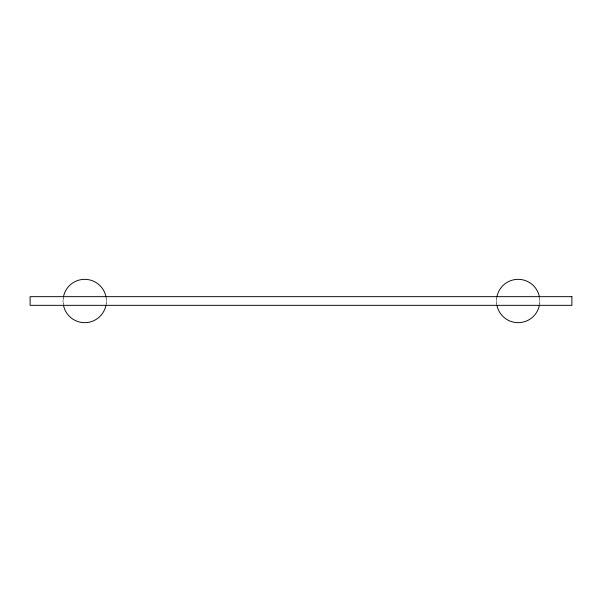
<?xml version="1.0" encoding="UTF-8"?>
<svg xmlns="http://www.w3.org/2000/svg" width="602" height="602" viewBox="0 0 602 602"><rect width="100%" height="100%" fill="white"/><g stroke="black" fill="none" stroke-linecap="round" stroke-linejoin="round"><path stroke-width="0.45" stroke-dasharray="3.01 2.26" d="M63.059 300.127L63.059 301.873M106.366 301.873L106.366 300.127M496.499 300.127L496.499 301.873M539.806 301.873L539.806 300.127M63.195 298.389L63.308 297.606A21.672 21.672 0 0 0 63.308 304.394L63.195 303.611M106.223 303.611L106.118 304.394A21.672 21.672 0 0 0 106.118 297.606L106.223 298.389M496.635 298.389L496.748 297.606A21.672 21.672 0 0 0 496.748 304.394L496.635 303.611M539.663 303.611L539.558 304.394A21.672 21.672 0 0 0 539.558 297.606L539.663 298.389"/><path stroke-width="0.9" d="M105.967 305.229A21.672 21.672 0 0 1 63.458 305.229M63.458 296.771A21.672 21.672 0 0 1 105.967 296.771M539.407 305.229A21.672 21.672 0 0 1 496.898 305.229M496.898 296.771A21.672 21.672 0 0 1 539.407 296.771M571.9 296.666L30.1 296.666L30.1 305.334L571.9 305.334L571.9 296.666"/></g></svg>
